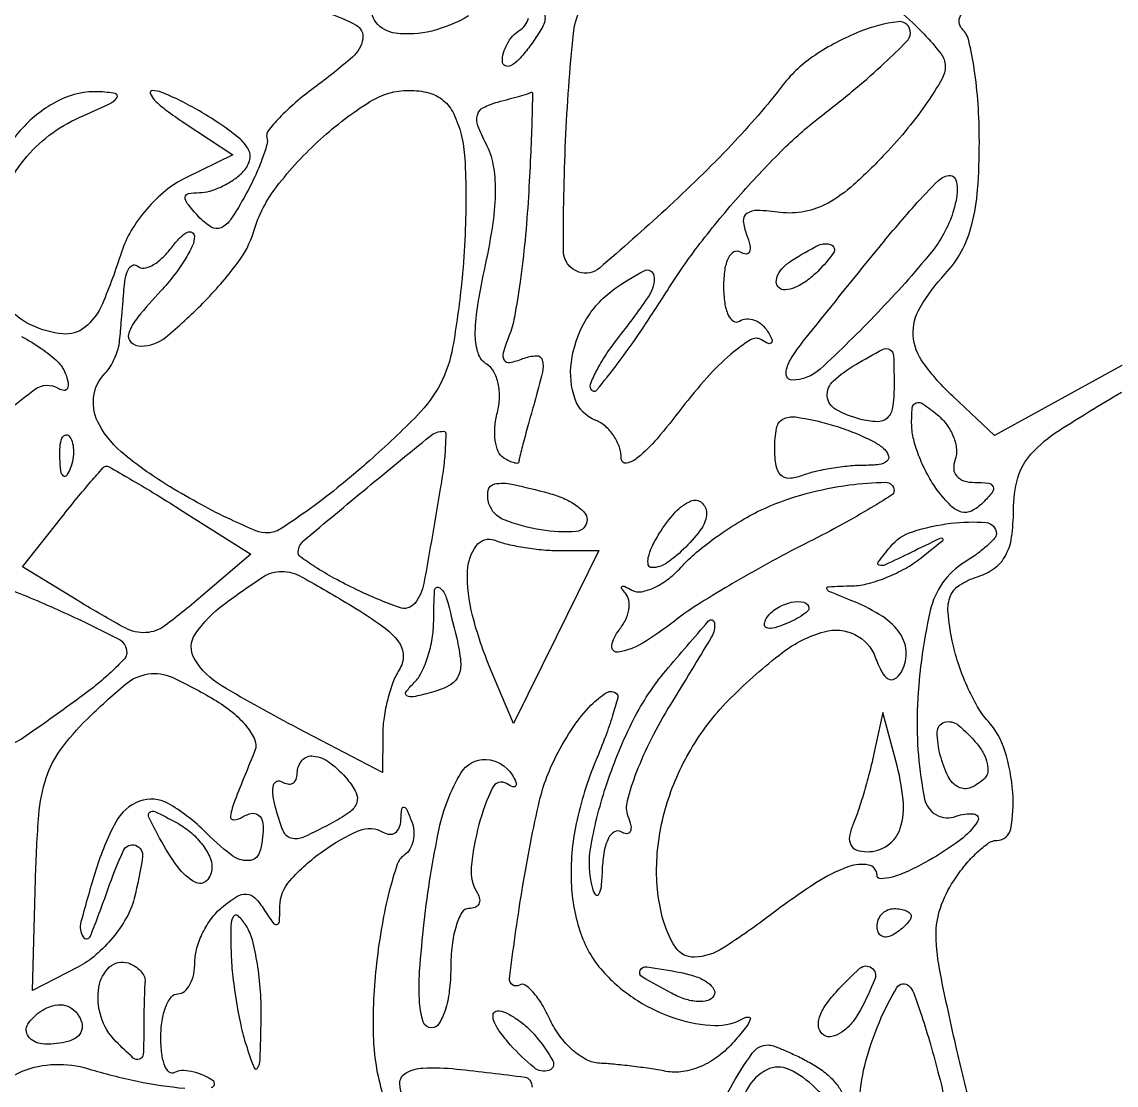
# Model space of a CAD drawing. Extents: x 21 to 741, y 101 to 447.
# Drawn here: x 425.9 to 490, y 225.6 to 288 of the extents above; entities that cross this region are included whole.
import ezdxf

# ---------------------------------------------------------------- set-up
doc = ezdxf.new("R2010")
doc.units = 0

msp = doc.modelspace()

# ---------------------------------------------------------------- linework, layer by layer
for points in [[(490.350777, 267.853567), (482.887216, 263.757327), (480.443608, 266.052977, -0.045903), (478.716637, 268.002781, -0.143829), (478.126671, 269.632001, -0.151414), (478.525176, 271.268819, -0.052714), (480, 273.230375, 0.064621), (480.953928, 274.563868, 0.059971), (481.565255, 276.130252, 0.045081), (481.898157, 278.164656, 0.018026), (482, 280.988561, 0.016687), (481.925792, 283.211478, 0.021285), (481.702132, 285.249508, 0.019814), (481.381303, 286.90438, 0.139464), (480.985981, 287.614019, -0.343949), (480.89354, 288.3627, -0.047208), (481.889589, 289.717267, -0.031204), (483.762356, 291.569995, -0.010255), (486.735981, 294.060053, 0.001516), (489.419436, 296.228489, 0.001916), (491.887543, 298.25107, 0.001515)], [(477.377411, 288.605816, -0.026479), (478.751562, 287.308386, -0.025958), (479.752161, 286.142511, -0.165834), (480, 285.415809, -0.130544), (479.796885, 284.651111, -0.020423), (478.96027, 283.316926, -0.021537), (477.815722, 281.792407, -0.017294), (476.460493, 280.25232, -0.020871), (474.615929, 278.453518, -0.056053), (473.125135, 277.391219, -0.077808), (471.75401, 276.887885, -0.081805), (470.318923, 276.840117, 0.022524), (468.988921, 276.953352, 0.157131), (468.368701, 276.780485, 0.276595), (468.158999, 276.343657, 0.068677), (468.346976, 275.53818, -0.032601), (468.54186, 274.910902, -0.143626), (468.522996, 274.528179, -0.33792), (468.327006, 274.398508, -0.122185), (467.988546, 274.507079, 0.267253), (467.610306, 274.518912, 0.156796), (467.286057, 274.183657, 0.07957), (467.068573, 273.477715, 0.035025), (467, 272.5, 0.034172), (467.065972, 271.535838, 0.07287), (467.273452, 270.820016, 0.140748), (467.578939, 270.462628, 0.292284), (467.930902, 270.457295, -0.124968), (468.341636, 270.586571, -0.100781), (468.800911, 270.519692, -0.090333), (469.238779, 270.265683, -0.078004), (469.58541, 269.861803, -0.028183), (469.833428, 269.404799, -0.277091), (469.812496, 269.195653, -0.348596), (469.633152, 269.148023, -0.035592), (469.216245, 269.366354, 0.28682), (468.575948, 269.363107, 0.036235), (467.412373, 268.503714, 0.032933), (466.03025, 267.151572, 0.019602), (464.561736, 265.37706, -0.013549), (463.09763, 263.563631, -0.041577), (461.977684, 262.452662, -0.126189), (461.31054, 262.132682, -0.472909), (461, 262.387583, 0.081501), (460.887856, 263.071001, 0.065733), (460.559375, 263.739767, 0.066479), (460.073436, 264.293142, 0.087981), (459.5, 264.638374, -0.220374), (458.294187, 265.880475, -0.118205), (458.073283, 268.050622, -0.09647), (458.888988, 270.461769, -0.106165), (460.531425, 272.296685, -0.036974), (462.338431, 273.417646, -0.521322), (462.909507, 273.12049, -0.183935), (462.635673, 271.971275, -0.017201), (460.885996, 269.582196, 0.018569), (460.110648, 268.517407, 0.029112), (459.53431, 267.542805, 0.028669), (459.180995, 266.748458, 0.294765), (459.253115, 266.413552, 0.444546), (459.575968, 266.430103, 0.00815), (460.75927, 267.933991, 0.014252), (462.147595, 269.871058, 0.00833), (463.704831, 272.265135, -0.024039), (465.614589, 275.008645, -0.016927), (468.008034, 277.908473, -0.017117), (470.523317, 280.564955, -0.030307), (472.795117, 282.548921, 0.00942), (474.759823, 284.125101, 0.013772), (476.423412, 285.591528, 0.009142), (477.737218, 286.8612, 0.185747), (477.957404, 287.358408, 0.465853), (477.235766, 288.02861, 0.065444), (474.984867, 287.443877, 0.050023), (472.343569, 286.052555, 0.082412), (470.5, 284.337713, -0.026151), (467.462405, 280.799375, -0.016641), (463.586954, 276.99739, -0.008479), (459.722102, 273.569221, -0.266062), (458.51599, 273.339063, -0.319596), (457.604314, 274.614444, -0.011179), (457.735459, 281.035079, -0.015199), (458.197163, 287.333243, -0.147684), (459.219461, 289.772799, -0.05957)], [(452.042637, 288.366115, -0.071867), (449.8865, 287.479633, -0.093406), (447.75893, 287.351149, -0.193869), (446.605974, 287.994464, -0.318245), (446.538945, 289.063015, -0.111464)], [(443.75, 288.546633, -0.053298), (445.446404, 287.828278, -0.317973), (445.839749, 287.009841, -0.174532), (445.242114, 285.949631, -0.018822), (443.008006, 284.16404, 0.017687), (441.876365, 283.263789, 0.025947), (440.954083, 282.388504, 0.023943), (440.297374, 281.627212, 0.237987), (440.217451, 281.225982, -0.138746), (440.215271, 280.796031, -0.018944), (439.931005, 279.934437, -0.020592), (439.503564, 278.917059, -0.01607), (438.959445, 277.848697, -0.018749), (438.112907, 276.438671, -0.142408), (437.531109, 275.938906, -0.253136), (436.952465, 275.978939, -0.065599), (436.210573, 276.598697, -0.015715), (435.552564, 277.360512, -0.181106), (435.429322, 277.729119, -0.352538), (435.613437, 277.941798, -0.044878), (436.260573, 278, 0.071141), (436.859713, 278.08568, 0.038844), (437.555498, 278.348954, 0.03778), (438.23468, 278.733249, 0.04878), (438.78793, 279.18793, 0.117483), (439.201481, 279.860176, 0.201513), (439.149661, 280.505823, 0.105694), (438.559868, 281.222775, 0.022208), (437.23793, 282.18134, 0.015333), (436.116371, 282.872551, 0.017923), (435.010517, 283.456461, 0.017103), (434.049729, 283.880652, 0.095681), (433.5, 283.986822, 0.530116), (433.383895, 283.815609, 0.100239), (433.634021, 283.432843, 0.03733), (434.328864, 282.826426, 0.015013), (435.360498, 282.100937), (438.220995, 280.215052), (435.43434, 278.857526, 0.059511), (434.27514, 278.110915, 0.042476), (433.17236, 277.028714, 0.042362), (432.264733, 275.771354, 0.057923), (431.689569, 274.5, -0.022647), (430.571281, 271.477967, -0.122654), (429.52967, 270.090002, -0.201565), (428.243103, 269.71291, -0.078873), (426.424063, 270.216553, -0.208713), (424.339816, 272.537345, -0.137281)], [(456.512712, 288.460571, -0.17488), (456.378466, 287.708098, -0.031301), (455.57762, 286.5, -0.027776), (454.992253, 285.809955, -0.082585), (454.499006, 285.437351, -0.246808), (454.189022, 285.437905, -0.270945), (454.031803, 285.690983, -0.075998), (454.094904, 286.193125, -0.054894), (454.307884, 286.716624, -0.054863), (454.62987, 287.181577, -0.075625), (455.016312, 287.510081, 0.092031), (455.359776, 287.821885, 0.096019), (455.562197, 288.231804, 0.099409)], [(424.167248, 276.177126, -0.113306), (425.984577, 279.928464, -0.121083), (429.219414, 282.403078, 0.006662), (430.954335, 283.189014, 0.122246), (431.420546, 283.567536, 0.559574), (431.323141, 283.815154, 0.034408), (430.360784, 283.918426, 0.123566), (428.092095, 283.440157, 0.089115), (425.995503, 281.906946, 0.070346), (424.173748, 279.361377, 0.041548)], [(425.821566, 269.56164, -0.033925), (427.014428, 268.841958, -0.036102), (427.945823, 268.084365, -0.112815), (428.393159, 267.417826, -0.038927), (428.557373, 266.864696, -0.151739), (428.525532, 266.513441, -0.320109), (428.331164, 266.391688, -0.124025), (428.011298, 266.493017, 0.309749), (426.592588, 266.426035, 0.024702), (423.55864, 263.884416, 0.02461)], [(481.661711, 223.825144, -0.011056), (480.681435, 227.696289, -0.006683), (479.714303, 232.177995, -0.045114), (479.467436, 234.433752, -0.086246), (479.71332, 236.02587, -0.063773), (480.494248, 237.631565, -0.026692), (481.160062, 238.538234, -0.03285), (481.877226, 239.304272, -0.034722), (482.546247, 239.848886, -0.154674), (483.023053, 240, 0.36073), (483.840359, 240.677862, 0.064846), (483.960704, 242.80641, 0.056916), (483.49764, 245.257221, 0.109209), (482.511877, 246.986877, -0.054255), (481.896959, 247.835304, -0.024983), (481.279721, 249.054045, -0.024394), (480.752238, 250.413755, -0.030983), (480.407011, 251.714946, -0.026672), (480.16677, 253.370993, -0.117624), (480.306758, 254.340231, -0.160149), (480.839872, 254.979353, -0.062745), (481.895134, 255.466717, 0.078949), (482.887843, 255.964631, 0.113648), (483.535034, 256.699569, 0.089443), (483.890258, 257.78141, 0.034726), (484, 259.359611, -0.067549), (484.259543, 261.272, -0.118263), (485.028809, 262.662836, -0.065271), (486.677551, 264.050962, -0.010034), (490.338345, 266.292224, -0.007252)], [(425.116939, 254.733236, -0.012071), (428.344066, 253.357312, -0.012308), (431.49794, 251.826894, -0.280639), (432, 251.002846, -0.188035), (431.865988, 250.659096, -0.016112), (431.192187, 249.972072, -0.019531), (430.303437, 249.186525, -0.013866), (429.25, 248.373917, -0.004507), (426.105143, 246.127325, -0.067691), (424.910981, 245.511515, -0.462982)], [(436.956977, 225.50182, 0.688743), (437.047746, 225.916209, 0.045258), (436.433091, 226.243835, 0.049569), (435.787753, 226.443607, 0.055549), (435.207606, 226.496058, 0.133982), (434.797746, 226.375, -0.331763), (434.495539, 226.401389, -0.119192), (434.234338, 226.778506, -0.062433), (434.056481, 227.493539, -0.029781), (434, 228.440983, -0.037227), (434.073066, 229.420991, -0.055981), (434.29375, 230.248289, -0.073461), (434.616918, 230.813779, -0.230178), (435, 231, 0.181272), (435.381693, 231.143082, 0.091278), (435.70625, 231.551532, 0.071223), (435.926111, 232.159146, 0.05129), (436, 232.877555, -0.070413), (436.115297, 233.692215, -0.044598), (436.463013, 234.587846, -0.044013), (436.972933, 235.424359, -0.060742), (437.576215, 236.063253, -0.03121), (438.448336, 236.699562, -0.156052), (439.026082, 236.852214, -0.190605), (439.518034, 236.627794, -0.050531), (440.060903, 235.935698, 0.011852), (440.577742, 235.160222, 0.3016), (440.803006, 235.071976, 0.335713), (440.952611, 235.245841, 0.013348), (440.984687, 236.13499, -0.183368), (441.576475, 237.651426, -0.053152), (443.480674, 239.354884, -0.053363), (445.639258, 240.582176, -0.245759), (447.028246, 240.482543, 0.116442), (447.40434, 240.357185, 0.172463), (447.737738, 240.442909, 0.148929), (447.97567, 240.736013, 0.081669), (448.078947, 241.190983, -0.013481), (448.13657, 241.850137, -0.407395), (448.254051, 241.945706, -0.272452), (448.406355, 241.836326, -0.009396), (448.700832, 241.134346, -0.073248), (448.835484, 240.564839, -0.074272), (448.799201, 239.983514, -0.080599), (448.602978, 239.479781, -0.115399), (448.273283, 239.134346, 0.169871), (447.859665, 238.596247, 0.01692), (447.39578, 237.012741, 0.019773), (446.970096, 235.031107, 0.014446), (446.64885, 232.802646, 0.035033), (446.459515, 228.52603, 0.066838), (447.004186, 225.135239, 0.091862)], [(424.791965, 225.627668, -0.142681), (425.874799, 226.463041, -0.084965), (427.79078, 226.859673, -0.082553), (429.75, 226.603278, 0.023139), (432.623375, 225.8739, 0.027119), (435.403898, 225.459079, 0.060767)], [(448.756369, 224.16455, -0.219276), (448.012379, 225.737863, -0.277554), (448.38081, 226.364547, -0.11221), (449.373432, 226.64392, -0.039482), (451.347343, 226.588524, -0.005681), (455.356989, 226.111783, -0.225422), (455.635547, 225.932001, -0.105903), (455.783213, 225.518774, -0.072794)]]:
    msp.add_lwpolyline(points, format="xyb")
for points in [[(451.613394, 281.404225, -0.047988), (451.824717, 280.006011, -0.012962), (451.88793, 277.763156, -0.013), (451.827078, 275.200772, -0.01314), (451.633115, 272.654225, -0.018003), (451.113284, 268.919564, -0.076304), (450.391148, 266.787792, -0.074848), (449.056314, 264.950656, -0.01693), (446.250669, 262.288421, -0.011286), (444.342905, 260.67255, -0.01518), (442.540294, 259.302708, -0.012231), (440.995933, 258.257447, -0.135515), (440.290758, 258.038421, -0.105719), (439.57981, 258.166979, -0.012518), (438.102883, 258.81696, -0.014512), (436.368008, 259.69525, -0.011428), (434.540758, 260.742718, -0.034831), (431.886746, 262.609558, -0.092597), (430.393709, 264.369658, -0.156885), (430.055909, 265.973485, -0.172108), (430.737246, 267.403913, 0.058467), (431.027803, 267.77172, 0.03386), (431.290368, 268.271047, 0.033406), (431.488696, 268.81501, 0.047402), (431.584932, 269.320579, 0.00157), (431.637827, 269.905233, 0.000606), (431.707672, 270.716566, 0.0006), (431.781281, 271.596439, 0.000741), (431.847686, 272.416667, -0.034953), (431.951584, 273.107959, -0.086867), (432.146525, 273.579045, -0.1945), (432.392497, 273.754995, -0.261244), (432.651123, 273.68221, 0.235796), (432.999956, 273.565733, 0.090823), (433.497869, 273.731851, 0.064411), (434.067374, 274.148666, 0.040241), (434.61932, 274.765544, -0.028711), (435.12884, 275.362101, -0.086141), (435.558845, 275.678706, -0.252782), (435.830595, 275.669902, -0.258878), (435.968197, 275.438561, -0.11837), (435.854215, 274.892258, -0.027243), (435.403158, 274.058313, -0.02667), (434.763231, 273.13014, -0.023276), (434, 272.230375, 0.015187), (432.649291, 270.689264, 0.086654), (432.113772, 269.746111, 0.302855), (432.241842, 269.23305, 0.18663), (432.844461, 269, 0.172664), (434.264327, 269.505386, 0.027802), (436.469072, 271.516499, 0.031052), (438.484958, 273.84473, 0.089857), (439.451163, 275.736031, -0.091302), (440.80052, 278.358758, -0.044181), (443.369827, 281.141325, -0.043779), (446.262234, 283.337496, -0.141411), (448.557871, 284, -0.06337), (449.716826, 283.852521, -0.113251), (450.565119, 283.412309, -0.105503), (451.174817, 282.620762, -0.050094)], [(455.554746, 277.75, -0.009359), (455.355626, 275.216141, -0.010293), (455.066416, 272.770877, -0.009771), (454.73604, 270.69538, -0.05023), (454.416968, 269.576391, 0.022631), (454.080275, 268.602619, 0.214597), (454.138281, 268.17602, 0.313671), (454.46651, 268.035321, 0.040891), (455.237839, 268.261026, -0.075218), (456.024916, 268.433939, -0.359525), (456.371346, 268.184434, -0.123665), (456.378737, 267.465288, -0.010874), (455.911448, 265.691236, 0.00245), (455.562215, 264.450629, 0.003576), (455.267738, 263.354038, 0.001775), (455.02786, 262.42102, 0.062104), (455, 262.197585, -0.391381), (454.929269, 262.121066, -0.085715), (454.733827, 262.139183, -0.04865), (454.441712, 262.249359, -0.023925), (454.09388, 262.441979, -0.160065), (453.785931, 262.807749, -0.062368), (453.615354, 263.454763, -0.053353), (453.593989, 264.257936, -0.04397), (453.737279, 265.103354, 0.056685), (453.86032, 265.96077, 0.061477), (453.781617, 266.799895, 0.069469), (453.523622, 267.495786, 0.131621), (453.116554, 267.927966, -0.175062), (452.619556, 268.5545, -0.077979), (452.440504, 269.607964, -0.044024), (452.562995, 271.232078, -0.011999), (453.042379, 273.762004, 0.016201), (453.488693, 276.230624, 0.035557), (453.633164, 278.14353, 0.047014), (453.497341, 279.654328, 0.077097), (453.072902, 280.86378, -0.031547), (452.592078, 281.916849, -0.16049), (452.562215, 282.551995, -0.207192), (452.913437, 282.986423, -0.056701), (453.753679, 283.311383, 0.002982), (454.438234, 283.494743, 0.004125), (455.049931, 283.667942, 0.002612), (455.561568, 283.820286, 0.050486), (455.71417, 283.883999, -0.575154), (455.795399, 283.834475, -0.001344), (455.755684, 282.129987, -0.005331), (455.682679, 280.138727, -0.003099)], [(480.449971, 276.842373, -0.095094), (479.17808, 274.49722, -0.019548), (476.040072, 270.959972, -0.015335), (472.658463, 267.645472, -0.188359), (471.005839, 267, -0.304341), (470.713895, 267.195841, -0.170556), (470.691098, 267.640708, -0.070992), (471.02154, 268.364257, -0.026152), (471.67742, 269.278237, -0.001682), (475.984465, 274.625106, -0.011272), (478.192756, 277.225653, -0.016642), (479.598886, 278.705584, -0.196899), (480.317388, 278.999971, -0.293305), (480.576353, 278.833773, -0.092323), (480.693507, 278.366189, -0.059308), (480.653686, 277.669605, -0.03295)], [(472.52381, 273.380952, -0.039697), (471.854568, 272.810306, -0.058934), (471.18254, 272.435317, -0.077508), (470.608388, 272.296927, -0.220265), (470.231341, 272.435325, -0.195698), (470.0922, 272.765449, -0.119033), (470.187856, 273.184208, -0.084326), (470.51527, 273.633473, -0.052259), (471.02896, 274.03906, -0.024588), (472.570504, 274.910977, -0.223699), (473.322125, 274.930098, -0.477328), (473.44813, 274.466501, -0.040045)], [(477, 266.59362, -0.036036), (476.912857, 265.386091, -0.169429), (476.596555, 264.778164, -0.201856), (476.009449, 264.559174, -0.05366), (475, 264.710251, -0.063543), (473.57648, 265.283274, -0.25094), (473.084187, 266.052235, -0.229268), (473.433786, 266.945589, -0.054961), (474.75, 267.919901, -0.008325), (476.322778, 268.801225, -0.262477), (476.750664, 268.792983, -0.256962), (476.970669, 268.421867, -0.008021)], [(480.576894, 262.339786, 0.107944), (480.495398, 261.805456, 0.163315), (480.671598, 261.373705, 0.141511), (481.09896, 261.094689, 0.074447), (481.731385, 261, -0.029256), (482.537762, 260.952776, -0.276147), (482.801283, 260.75, -0.268496), (482.751387, 260.416577, -0.028066), (482.203747, 259.803747, -0.078552), (481.542527, 259.323042, -0.188654), (480.949878, 259.264233, -0.131563), (480.327007, 259.63392, -0.031514), (479.53555, 260.553747, -0.038673), (478.969673, 261.436183, -0.02945), (478.486648, 262.478319, -0.030148), (478.148909, 263.515301, -0.059469), (478.031803, 264.372445, -0.025464), (478.065395, 265.362002, -0.286042), (478.290726, 265.66335, -0.250433), (478.688325, 265.615716, -0.020682), (479.545509, 264.962231, -0.062963), (480.098055, 264.371857, -0.063044), (480.486001, 263.662791, -0.069043), (480.658646, 262.947529, -0.116874)], [(476.45, 262.929237, -0.128984), (476.678244, 262.548377, -0.304463), (476.582626, 262.247549, -0.136947), (476.124013, 262.053786, -0.031898), (475.281787, 262, 0.023838), (474.355195, 261.9558, 0.016819), (473.32115, 261.821697, 0.017023), (472.338952, 261.626025, 0.033943), (471.581787, 261.393011, -0.079592), (470.846674, 261.238203, -0.213783), (470.360003, 261.428376, -0.156118), (470.080457, 261.982375, -0.039415), (470, 263.001419, -0.045123), (470.106623, 264.180496, -0.223878), (470.483686, 264.707703, -0.166118), (471.217088, 264.841321, -0.023281), (472.75, 264.537645, -0.021219), (473.872479, 264.209326, -0.020772), (474.97125, 263.785018, -0.021189), (475.902116, 263.332562, -0.070001)], [(428.683114, 261.8125, -0.054073), (428.461564, 261.395823, -0.470617), (428.279315, 261.37858, -0.168741), (428.137993, 261.670344, -0.018894), (428.078947, 262.416667, -0.028489), (428.089945, 263.112848, -0.077125), (428.200665, 263.592839, -0.208169), (428.385309, 263.77538, -0.296942), (428.604167, 263.729167, -0.126455), (428.797407, 263.402231, -0.060344), (428.876576, 262.916927, -0.05415), (428.839148, 262.359369, -0.051402)], [(450.409125, 260.75, -0.003339), (449.425091, 255.071584, -0.127018), (448.887974, 253.903355, -0.319874), (447.987471, 253.656083, -0.023449), (445.486611, 254.707776, -0.012889), (444.154205, 255.385844, -0.019694), (443.039354, 256.047928, -0.014927), (442.184672, 256.639119, -0.262528), (442.051614, 256.935212, -0.197033), (442.394016, 257.592559, -0.002467), (446.09302, 260.686524, -0.00272), (449.800617, 263.722863, -0.17185), (450.583138, 264, -0.415861), (450.70787, 263.874565, -0.011968), (450.683352, 263.045313, -0.017541), (450.590198, 261.996296, -0.010317)], [(435.15782, 259.400372), (439.275897, 256.800745), (436.482409, 254.400372, -0.015582), (434.249463, 252.599503, -0.150126), (433.11678, 252.18668, -0.138118), (431.906119, 252.461253, -0.012498), (429.191322, 254.024724), (425.882643, 256.041972), (428.191322, 258.965657, -0.00445), (429.095657, 260.090175, -0.006818), (429.901101, 261.046762, -0.00282), (430.602504, 261.847921, -0.162363), (430.769872, 261.944671, -0.182002), (430.963121, 261.913911, -0.001888), (432.170154, 261.220106, -0.005745), (433.559851, 260.392827, -0.003664)], [(456.75, 260.369714, -0.037024), (457.611247, 260.069074, -0.048588), (458.339063, 259.664861, -0.05748), (458.842791, 259.224038, -0.18638), (459, 258.816946, -0.391656), (458.359539, 258.124735, -0.059651), (456.30292, 258.210208, -0.053011), (454.142395, 258.800296, -0.223878), (453.243786, 259.75, -0.127838), (453.194643, 260.529351, -0.310578), (453.585298, 260.913657, -0.097656), (454.591113, 260.893784, -0.011847)], [(477, 260.516846, -0.258594), (476.850858, 260.247759, -0.005069), (475.457812, 259.396631, -0.010788), (473.76235, 258.433189, -0.006859), (471.75, 257.381821, 0.008757), (469.565109, 256.229732, 0.007867), (467.341635, 254.961101, 0.007911), (465.382804, 253.760002, 0.024456), (464.115141, 252.864975, -0.028846), (462.228467, 251.557557, -0.097455), (460.828365, 251.040089, -0.509795), (460.450857, 251.415926, -0.135173), (460.868879, 252.342009, 0.059816), (461.239506, 252.916142, 0.070874), (461.437715, 253.530184, 0.083091), (461.440463, 254.088476, 0.144798), (461.241324, 254.502335, -0.032032), (461.017141, 254.784125, -0.461012), (461.045693, 254.893227, -0.227541), (461.214349, 254.893805, -0.018582), (461.616353, 254.683907, 0.177597), (462.179442, 254.589088, 0.065759), (462.955635, 254.842897, 0.054673), (463.808005, 255.373261, 0.042374), (464.607967, 256.119302, -0.037173), (465.541944, 257.008639, -0.019789), (466.816083, 257.971295, -0.019592), (468.202724, 258.856729, -0.028725), (469.491614, 259.514147, -0.037242), (471.836011, 260.342876, -0.033156), (474.370194, 260.854066, -0.030225), (476.502408, 261.008553, -0.417702)], [(466, 259.2, -0.154392), (465.722293, 258.322081, -0.043525), (464.78643, 257.210365, -0.043539), (463.671836, 256.277156, -0.153701), (462.791526, 256, -0.352148), (462.587365, 256.164145, -0.108741), (462.587441, 256.5875, -0.057717), (462.8098, 257.232218, -0.027713), (463.232073, 258, -0.043193), (464.169916, 259.247655, -0.10812), (465.089202, 259.910183, -0.282164), (465.706996, 259.822525, -0.223572)], [(482.999294, 257.990547, -0.188587), (482.896899, 257.72765, -0.023611), (482.453559, 257.289617, -0.025129), (481.852624, 256.801756, -0.018358), (481.140482, 256.319805, 0.199966), (479.121764, 253.479052, 0.047351), (478.361245, 247.591634, 0.058601), (478.792204, 242.425947, 0.463745), (480.635963, 241.4138, -0.118209), (481.684814, 241.552078, -0.555076), (481.898259, 241.113675, -0.094485), (480.885143, 240.023522, -0.029074), (478.993677, 238.79651, -0.020661), (477.844734, 238.20416, -0.040426), (476.879393, 237.847516, -0.062599), (476.214551, 237.748358, -0.420972), (476, 237.958026, 0.360415), (475.504478, 238.556162, 0.135109), (474.337456, 238.460852, 0.055935), (472.415733, 237.504345, 0.019507), (469.883659, 235.724834, -0.01995), (466.958671, 233.67306, -0.135346), (465.288538, 233.151382, -0.263229), (464.182615, 233.728662, -0.082443), (463.408994, 235.506573, -0.074167), (463.086244, 238.794711, -0.063373), (463.699149, 242.225236, -0.061079), (465.187286, 245.510014, -0.059574), (467.435285, 248.368618, -0.032548), (470.444528, 251.009661, -0.095475), (472.898963, 252.240657, -0.184938), (474.701315, 252.075756, -0.192191), (475.896277, 250.751352, 0.030701), (476.280846, 249.880142, 0.136298), (476.657978, 249.473694, 0.278475), (477.028877, 249.470474, 0.121268), (477.394335, 249.829031, 0.140738), (477.71463, 250.968877, 0.144978), (477.375536, 252.090229, 0.103165), (476.335747, 253.126265, 0.04866), (474.647673, 254.006691, -0.002312), (473.1745, 254.609017, -0.277524), (473.05792, 254.766705, -0.429294), (473.160187, 254.884299, -0.003304), (474.55887, 254.936614, 0.057333), (475.487748, 255.072554, 0.03117), (476.583154, 255.43821, 0.030619), (477.66488, 255.955042, 0.042153), (478.55887, 256.555166, 0.001396), (479.854181, 257.598874, 0.520255), (479.846954, 257.702422, 0.25304), (479.686954, 257.709788, 0.000992), (478, 256.891446, -0.004076), (476.478926, 256.165125, -0.178734), (476.131883, 256.136043, -0.528901), (476.068645, 256.322079, -0.011055), (476.782947, 257.228442, -0.142873), (478.073848, 258.106719, -0.047939), (480.322508, 258.604354, -0.051017), (482.3947, 258.645891, -0.390024)], [(457.428877, 257), (459.69418, 257), (457.185679, 251.931242), (454.677179, 246.862485), (453.33859, 250.046052, -0.03645), (452.27852, 253.190497, -0.071231), (451.988615, 255.813717, -0.152227), (452.501996, 257.291827, -0.337166), (453.581787, 257.606989, 0.035643), (454.348586, 257.373858, 0.016853), (455.364357, 257.178303, 0.016607), (456.44583, 257.044301, 0.022521)], [(445.212032, 253.74246, -0.018429), (447.021482, 252.553752, -0.079328), (447.937632, 251.653908, -0.155636), (448.213353, 250.841682, -0.146586), (447.977344, 249.997583, 0.051916), (447.612966, 249.262123, 0.026404), (447.304226, 248.27615, 0.025913), (447.090431, 247.2152, 0.035079), (447.015313, 246.240376), (447, 243.980752), (442.062654, 246.56242, -0.013568), (437.545068, 249.082984, -0.125063), (435.971213, 250.655244, -0.295106), (436.02512, 252.117373, -0.079962), (437.71683, 253.860751, -0.014653), (439.995828, 255.458847, -0.15063), (441.087313, 255.776532, -0.124076), (442.256527, 255.462149, -0.008706)], [(451.349733, 251.864123, -0.034148), (451.582843, 250.478952, -0.135412), (451.437576, 249.636374, -0.163705), (450.902275, 249.078162, -0.056569), (449.846359, 248.670073, -0.012577), (448.794618, 248.423122, -0.18705), (448.428325, 248.483872, -0.448666), (448.383198, 248.714626, -0.033772), (448.85595, 249.25595, 0.082373), (449.295122, 249.869786, 0.037469), (449.663935, 250.788519, 0.035788), (449.915615, 251.838332, 0.040961), (450, 252.866667, -0.015629), (450.056772, 254.682494, -0.59507), (450.352378, 254.819756, -0.168497), (450.74208, 254.247775, -0.007306)], [(472, 253.606989, -0.2252), (471.911231, 253.419896, -0.029412), (471.544118, 253.154486, -0.029555), (471.042538, 252.875192, -0.020646), (470.448062, 252.618443, -0.036408), (469.868281, 252.443138, -0.155351), (469.512472, 252.474315, -0.32948), (469.393111, 252.674071, -0.1144), (469.507079, 253.011454, -0.115814), (470.098109, 253.603931, -0.080554), (470.973761, 253.969265, -0.115534), (471.708846, 253.972535, -0.349578)], [(463.891916, 247.978765, 0.020452), (462.751912, 245.944053, 0.026254), (461.882433, 243.982874, 0.025824), (461.342984, 242.317033, 0.158288), (461.389705, 241.426828, -0.037436), (461.560344, 240.858267, -0.158309), (461.526243, 240.508817, -0.327053), (461.32555, 240.391945, -0.112656), (460.988546, 240.507079, 0.284571), (460.600563, 240.506726, 0.138309), (460.252981, 240.126464, 0.072718), (459.998086, 239.358506, 0.033517), (459.883999, 238.309017, -0.014652), (459.813467, 237.311286, -0.089708), (459.671994, 236.81709, -0.56427), (459.502081, 236.802513, -0.092868), (459.325177, 237.174695, -0.110231), (459.22628, 239.714032, -0.03582), (460.169229, 243.372436, -0.03605), (461.723525, 247.09075, -0.05794), (463.615194, 249.954531, -0.004936), (466.119072, 252.87128, -0.642094), (466.466177, 252.767681, -0.171356), (466.29883, 251.943246, -0.00298)], [(437.115479, 248.272714, -0.037556), (438.20166, 247.515755, -0.052915), (439.032271, 246.678383, -0.065736), (439.512007, 245.885862, -0.20291), (439.519771, 245.272714, 0.002422), (438.33849, 242.339707, 0.050546), (438.080024, 241.430702, 0.493597), (438.279782, 241.21237, 0.117117), (438.830061, 241.394972, -0.086841), (439.29341, 241.580216, -0.183704), (439.669762, 241.520918, -0.180904), (439.915471, 241.225161, -0.08402), (440, 240.725684, -0.073136), (439.790573, 239.301579, -0.32082), (439.15561, 238.810935, -0.178718), (438.115445, 239.151847, -0.028753), (436.494924, 240.595985, 0.068427), (434.427021, 242.163961, 0.220403), (432.748592, 242.295561, 0.184056), (431.352362, 241.071812, 0.047365), (430.18544, 238.25256, 0.00908), (429.313327, 235.215381, 0.206295), (429.442107, 234.336055, 0.61655), (429.866447, 234.372854, 0.010966), (430.888889, 237.111111, -0.023619), (431.814089, 239.409759, -0.385191), (432.516794, 239.711473, -0.363417), (432.927096, 239.032924, -0.023154), (432.431498, 236.583088, -0.068029), (431.983578, 235.467328, -0.042769), (431.185328, 234.308226, -0.042259), (430.184266, 233.282113, -0.059078), (429.124223, 232.564238), (426.482785, 231.198298), (426.649728, 237.751839, -0.013198), (426.844339, 241.500897, -0.058379), (427.271573, 243.665324, -0.080766), (428.115588, 245.315864, -0.04019), (429.658335, 247.095533, -0.019103), (431.924284, 249.15646, -0.136662), (433.258396, 249.76542, -0.149395), (434.657782, 249.568175, -0.024239)], [(459.513127, 244.685659, 0.046445), (458.360557, 240.998353, 0.062913), (458.06637, 237.523951, 0.072985), (458.634992, 234.517089, 0.104734), (460.027677, 232.200667, 0.065123), (461.957792, 230.605368, 0.062541), (464.259125, 229.53393, 0.069329), (466.488313, 229.145828, 0.141975), (468.193165, 229.577751, -0.16685), (468.47883, 229.635522, -0.493641), (468.563517, 229.488495, -0.067133), (468.268642, 228.98357, -0.0143), (467.61881, 228.19819, -0.050868), (466.701369, 227.344674, -0.059082), (465.673182, 226.742737, -0.064452), (464.617697, 226.435925, -0.085324), (463.61881, 226.451986, 0.009704), (462.678432, 226.610414, 0.006582), (461.60204, 226.755886, 0.006633), (460.558388, 226.86894, 0.013179), (459.728561, 226.92569, -0.113092), (458.968099, 227.133823, -0.057102), (458.147076, 227.703335, -0.052422), (457.394092, 228.51892, -0.053359), (456.832333, 229.468643, 0.027735), (456.352084, 230.384437, 0.045969), (455.838256, 231.088704, 0.060748), (455.366844, 231.508262, 0.298274), (455.027731, 231.517139, -0.628691), (454.449642, 231.886799, -0.009727), (455.161898, 236.938108, -0.014812), (456.14123, 242.053588, -0.06405), (457.190251, 244.957078, -0.028589), (458.178501, 246.636847, -0.045728), (459.224756, 247.929746, -0.062077), (460.147269, 248.668247, -0.347132), (460.734166, 248.599167, -0.269925), (460.798062, 248.357142, -0.008317), (460.495972, 247.329088, -0.014227), (460.071971, 246.094797, -0.00911)], [(475.799693, 245, -0.010615), (475.542863, 243.926907, -0.008217), (475.219261, 242.769271, -0.00832), (474.88134, 241.698345, -0.019725), (474.585563, 240.916667, 0.059489), (474.385984, 240.228685, 0.162798), (474.465232, 239.735284, 0.189927), (474.810753, 239.436255, 0.084704), (475.413934, 239.333333, 0.153344), (476.62867, 239.71485, 0.165143), (477.363669, 240.712762, 0.10329), (477.533239, 242.375198, 0.039875), (477.107243, 244.665386), (476.342194, 247.5)], [(481.868879, 245.657991, -0.050768), (482.246292, 245.095866, -0.066538), (482.462194, 244.516912, -0.082297), (482.492554, 244.010146, -0.171918), (482.324657, 243.657991, -0.094692), (481.501876, 243.099219, -0.224144), (480.77924, 243.12325, -0.162897), (480.173499, 243.743459, -0.048754), (479.710251, 245, -0.062656), (479.531583, 246.359951, -0.331502), (479.950369, 246.928666, -0.251938), (480.758593, 246.766738, -0.046718)], [(444.942122, 243.569739, -0.057308), (445.446331, 242.797178, -0.196919), (445.490248, 242.211776, -0.158368), (445.104328, 241.680371, -0.034304), (444.130308, 241.069739, -0.014069), (442.374008, 240.192436, -0.17708), (441.647443, 240.130822, -0.239749), (441.169917, 240.563826, -0.026972), (440.70989, 242.00138, -0.033809), (440.570513, 242.733252, -0.095442), (440.606613, 243.250238, -0.238295), (440.80112, 243.46851, -0.236417), (441.093259, 243.442363, 0.093873), (441.439228, 243.309614, 0.172159), (441.733645, 243.357669, 0.173494), (441.93041, 243.580005, 0.095512), (442, 243.940983, -0.181077), (442.283112, 244.697099, -0.249963), (442.94769, 244.950567, -0.132551), (443.919576, 244.552108, -0.056415)], [(454.595492, 243.845492, -0.030447), (454.827174, 243.413941, -0.251524), (454.814054, 243.199128, -0.362796), (454.646955, 243.143584, -0.044637), (454.276262, 243.329261, 0.446461), (453.446598, 243.085071, 0.046155), (452.653946, 240.930313, 0.042045), (452.206468, 238.41723, 0.162854), (452.563476, 236.897294, -0.095188), (452.693797, 236.554986, -0.173234), (452.644046, 236.26358, -0.172423), (452.420597, 236.068725, -0.094192), (452.059017, 236, 0.26942), (451.651158, 235.763029, 0.056132), (451.311086, 234.971875, 0.044842), (451.076904, 233.841003, 0.028651), (451, 232.5, -0.030373), (450.918221, 231.154998, -0.047691), (450.669345, 230.024908, -0.06114), (450.306295, 229.241999, -0.259197), (449.870834, 229, -0.32464), (449.392806, 229.346938, -0.061659), (449.174946, 230.467592, -0.035201), (449.177792, 232.332691, -0.01019), (449.443233, 235.201021, -0.023168), (450.320181, 240.670342, -0.083234), (451.598832, 243.953355, -0.277919), (453.076663, 244.743807, -0.246366)], [(437, 238.405799, -0.20242), (436.675027, 237.635971, -0.332482), (436.006565, 237.548617, -0.106636), (434.992295, 238.4463, -0.035624), (433.929684, 240.131387, -0.008685), (433.296402, 241.36575, -0.333315), (433.350764, 241.653354, -0.309323), (433.651267, 241.695868, -0.007991), (434.924306, 241.04051, -0.052128), (435.718251, 240.502505, -0.050995), (436.390265, 239.808327, -0.055438), (436.849401, 239.070284, -0.111901)], [(438.114993, 233.5, 0.019834), (438.205326, 232.169246, 0.013027), (438.409765, 230.646875, 0.013113), (438.686775, 229.172898, 0.024491), (439, 228, 0.011837), (439.46654, 226.653805, 0.630882), (439.675524, 226.635392, 0.125488), (439.820124, 227.131949, 0.003152), (439.885007, 229.5, 0.022439), (439.845966, 231.141389, 0.022727), (439.659838, 232.765625, 0.023239), (439.368668, 234.158931, 0.080486), (439, 235, 0.054946), (438.534316, 235.571747, 0.487768), (438.256503, 235.53539, 0.130491), (438.104457, 234.99344, 0.010531)], [(478, 235.559017, -0.151918), (477.934461, 235.34829, -0.038439), (477.70625, 235.066025, -0.035638), (477.382774, 234.768994, -0.029505), (477, 234.5, -0.082592), (476.6179, 234.343488, -0.161196), (476.29375, 234.3746, -0.182303), (476.078288, 234.586039, -0.108972), (476, 234.940983, -0.093332), (476.076123, 235.345238, -0.09642), (476.29375, 235.688914, -0.099167), (476.618444, 235.918938, -0.105053), (477, 236, -0.042167), (477.382849, 235.967655, -0.061769), (477.70625, 235.870461, -0.081139), (477.92554, 235.727648, -0.210953)], [(433.075, 231.725, 0.016273), (433.045853, 231.31248, 0.003121), (433.022031, 230.562522, 0.003323), (433.005505, 229.68662, 0.003055), (433, 228.785714, -0.012905), (432.96547, 227.448081, -0.303855), (432.75, 227.159644, -0.27661), (432.382001, 227.234434, -0.011293), (431.363256, 228.208173, -0.122575), (430.492511, 229.655984, -0.113269), (430.367652, 231.388245, -0.16844), (430.995884, 232.573561, -0.274454), (432.075526, 232.808158, -0.059394), (432.480783, 232.617174, -0.066727), (432.812342, 232.34224, -0.076459), (433.023311, 232.028929, -0.13661)], [(466.427657, 230.882946, -0.187108), (466.070914, 230.613274, -0.084542), (465.478714, 230.54867, -0.064722), (464.736028, 230.690953, -0.043239), (463.939312, 231.032479, -0.010221), (462.235704, 231.989522, -0.383007), (462.112305, 232.378801, -0.336263), (462.498843, 232.588692, -0.009393), (464.488345, 232.246979, -0.037109), (465.402907, 232.00068, -0.069041), (466.084461, 231.650077, -0.113162), (466.436393, 231.258757, -0.27156)], [(475.030847, 230.057638, -0.047905), (474.523209, 229.294746, -0.070668), (473.933794, 228.749135, -0.094289), (473.358579, 228.493845, -0.198355), (472.884684, 228.571269, -0.197196), (472.596358, 228.968526, -0.128668), (472.606403, 229.542504, -0.079838), (472.943367, 230.271902, -0.03588), (473.595393, 231.105408, -0.027156), (474.99862, 232.496159, -0.352938), (475.683687, 232.529104, -0.343878), (475.874683, 231.859474, -0.026713)], [(479.632773, 226.201548, -0.016167), (480.069668, 224.22999, -0.034178), (480.252984, 222.675886, -0.04306), (480.21206, 221.569834, -0.282242), (479.880707, 221.154351, 0.061071), (479.346396, 220.883348, 0.008822), (478.342136, 220.182906, 0.009892), (477.180122, 219.306022, 0.008317), (475.983524, 218.332682, -0.040758), (473.546144, 216.599834, -0.246142), (472.046179, 216.518944, -0.415559), (471.663526, 217.55343, -0.058344), (472.982399, 219.704754, 0.038027), (473.754709, 220.856972, 0.030676), (474.40733, 222.197198, 0.031639), (474.857013, 223.516228, 0.066424), (475, 224.587806, -0.063219), (475.279918, 226.792821, -0.036071), (476.137843, 229.341918, -0.036081), (477.164302, 231.368188, -0.487741), (477.877559, 231.455774, -0.108687), (478.148262, 231.032391, -0.007487), (478.621133, 229.684366, -0.01039), (479.131877, 228.042711, -0.00761)], [(428.395399, 228.161603, -0.072194), (427.03274, 228.065307, -0.215562), (426.23075, 228.50158, -0.317475), (426.206681, 229.227769, -0.109315), (427.002567, 230.001587, -0.06395), (427.664443, 230.301818, -0.109416), (428.266341, 230.350169, -0.123484), (428.782508, 230.141889, -0.095756), (429.197275, 229.697214, -0.102035), (429.385509, 229.191482, -0.159889), (429.310338, 228.737647, -0.14326), (428.968666, 228.38233, -0.076574)], [(456.020056, 228.475834, -0.045266), (456.986027, 227.070684, -0.475211), (456.762968, 226.504768, -0.255106), (455.884466, 226.67505, -0.03607), (454.505548, 227.993869, -0.026836), (453.879557, 228.764969, -0.064121), (453.526644, 229.410699, -0.150719), (453.496726, 229.820241, -0.349393), (453.722568, 230, -0.107497), (454.207094, 229.894612, -0.03937), (454.823379, 229.552276, -0.0368), (455.459787, 229.059062, -0.036315)], [(472.065741, 226.964816, -0.038466), (472.805888, 226.492189, -0.043639), (473.431812, 225.929321, -0.048557), (473.865503, 225.363691, -0.14018), (474, 224.893388, -0.286638), (473.850555, 224.65412, -0.202362), (473.525279, 224.636261, -0.079982), (473.005558, 224.922963, -0.030426), (472.383929, 225.473214, 0.085673), (470.84407, 226.559728, 0.231165), (469.540948, 226.545644, 0.156501), (468.389259, 225.416216, 0.037352), (467.306442, 222.924891, -0.01042), (466.765701, 221.471443, -0.088421), (466.400879, 220.880913, -0.568681), (466.169393, 220.926184, -0.079087), (466.056442, 221.527494, -0.099584), (466.346791, 223.212042, -0.033606), (467.404693, 225.480421, -0.028938), (468.685873, 227.517455, -0.242467), (469.622445, 228, -0.089589), (469.923101, 227.945693, -0.010838), (470.550142, 227.695915, -0.012596), (471.287827, 227.36121, -0.010066)]]:
    msp.add_lwpolyline(points, format="xyb", close=True)

doc.saveas('drawing.dxf')
